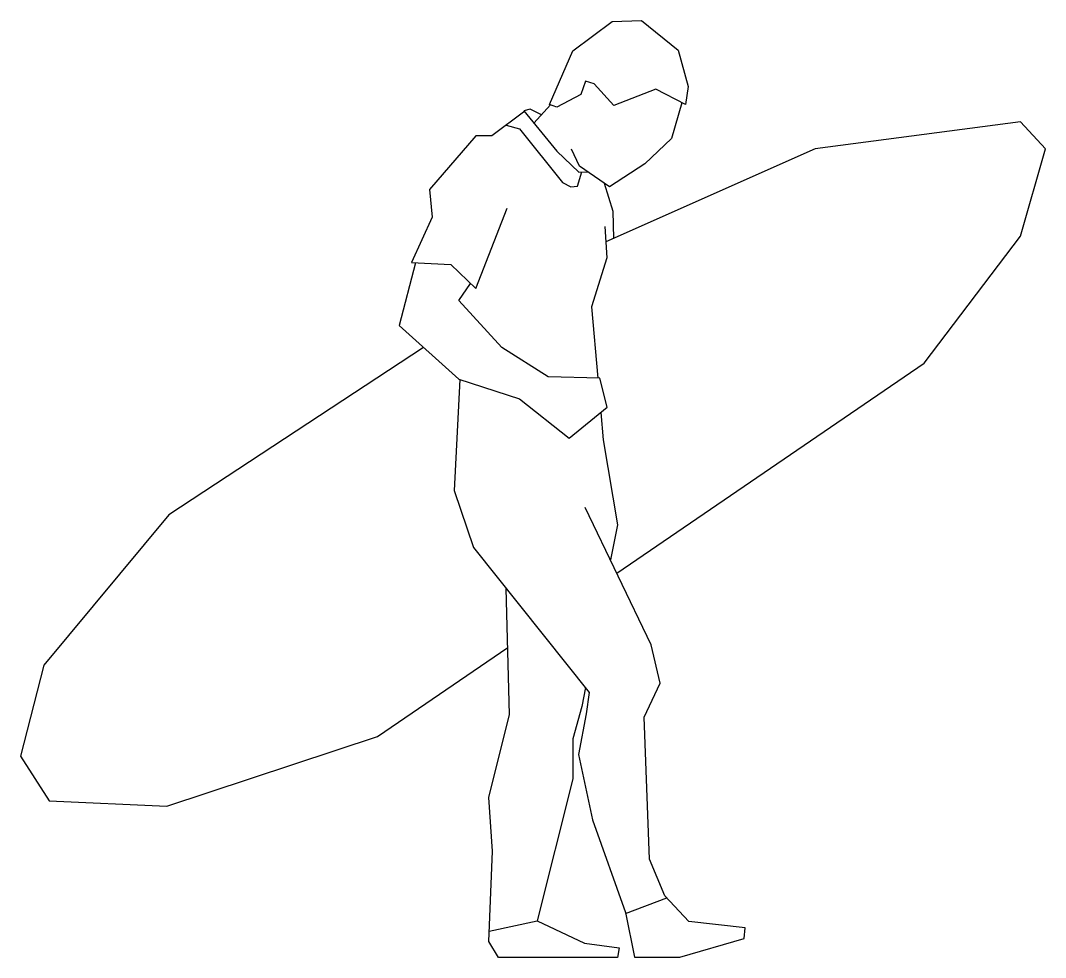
# Model space of a CAD drawing. Header units: metres. Extents: x 21.13 to 22.95, y 19.56 to 21.22.
import ezdxf

# ---------------------------------------------------------------- set-up
doc = ezdxf.new("R2010")
doc.units = ezdxf.units.M
doc.header["$MEASUREMENT"] = 0

# ---------------------------------------------------------------- blocks, each defined once
blk = doc.blocks.new('uomo con windsurf')
at = {"color": 7, "linetype": 'Continuous'}
for p, q in [((1216.109291, 1709.656265), (1185.156537, 1675.375267)), ((1356.343239, 200.934113), (1433.30318, 230.085606)), ((1101.839671, 168.408926), (1191.112671, 187.619571))]:
    blk.add_line(p, q, dxfattribs=at)
at = {"color": 7, "linetype": 'Continuous', "flags": 128}
blk.add_lwpolyline([(1272.885961, 1728.559222), (1227.901768, 1705.234085), (1214.573119, 1710.232329), (1257.89123, 1810.197201), (1331.198803, 1865.177881), (1386.179483, 1866.843962), (1454.488812, 1811.863282), (1472.815705, 1743.553953), (1467.817462, 1710.232329), (1412.836782, 1738.555709), (1334.530965, 1708.566248), (1297.877179, 1748.552197), (1281.216367, 1753.55044), (1272.885961, 1728.559222)], close=True, dxfattribs=at)
for points in [[(1461.416657, 1713.529713), (1441.993189, 1646.712982), (1392.010752, 1599.229667), (1326.200543, 1556.744596), (1270.386822, 1595.064464), (1255.392091, 1626.720007)], [(1168.131087, 1697.840844), (1106.902636, 1651.81533), (1076.913174, 1651.81533), (990.27695, 1551.850456), (995.275194, 1500.201938), (956.955326, 1415.231795), (1030.2629, 1411.899633), (1076.913174, 1366.91544), (1135.226017, 1516.86275)], [(1199.458543, 1691.215119), (1177.919314, 1701.693663), (1166.256745, 1698.3615), (1227.90175, 1623.387845), (1268.720741, 1584.234936), (1285.588897, 1584.627219)], [(1133.256852, 1671.625832), (1158.551151, 1664.727387), (1238.52305, 1564.762513), (1254.350822, 1556.432107), (1266.846431, 1558.098188), (1274.657864, 1584.373008)], [(1339.891703, 836.165448), (1913.286018, 1227.797513), (2093.222791, 1464.381048), (2139.873065, 1627.657008), (2093.222791, 1677.639445), (1710.024108, 1627.657008), (1319.317838, 1453.729701)], [(1316.01194, 1563.739756), (1332.656683, 1511.031405), (1333.852714, 1460.200065)], [(1317.661935, 1482.708008), (1320.994097, 1424.395164), (1292.670716, 1332.760697), (1304.290246, 1199.583014)], [(964.535347, 1414.887249), (933.630191, 1297.772973), (1045.257633, 1197.808099), (1158.551157, 1161.154312), (1251.018665, 1087.846738), (1321.827117, 1145.32654), (1308.498468, 1199.47418), (1211.865756, 1201.973302), (1125.229532, 1256.953983), (1045.257633, 1344.423247), (1066.904948, 1376.566229)], [(979.230982, 1256.936444), (503.781297, 944.563704), (270.529925, 664.662057), (227.211813, 494.721772), (280.526413, 411.41771), (500.449135, 401.421223), (893.644305, 531.375559), (1136.331559, 697.13254)], [(1046.707456, 1197.339039), (1036.094226, 990.381044), (1072.748013, 883.751846), (1288.505524, 613.430148), (1282.67424, 573.444198), (1268.512549, 497.637502), (1294.336825, 376.013603), (1355.98183, 202.741155), (1372.642643, 119.437094), (1457.612785, 119.437094), (1577.570634, 154.4248), (1579.236715, 174.417774), (1474.273598, 186.080343), (1429.289404, 234.396699), (1400.966023, 302.706029), (1390.969536, 567.612944), (1420.958998, 630.924031), (1404.298186, 702.565524), (1281.008188, 958.308945)], [(1309.870837, 1135.620854), (1314.329772, 1084.514594), (1340.987071, 926.236863), (1328.093213, 860.639339)], [(1281.280937, 622.481804), (1274.343844, 587.189332), (1257.683031, 527.210407), (1257.683031, 452.236752), (1191.039782, 187.329836), (1279.342087, 145.677806), (1344.319255, 137.3474), (1340.987093, 119.020506), (1119.398289, 119.020506), (1101.071396, 149.009968), (1107.735721, 317.284172), (1101.071396, 417.249046), (1139.391264, 572.194601), (1133.629321, 807.473905)]]:
    blk.add_lwpolyline(points, dxfattribs=at)

msp = doc.modelspace()

# ---------------------------------------------------------------- block references
at = {"xscale": 0.0009502223110757768, "yscale": 0.0009502223110757768, "zscale": 0.0009502223111898389}
msp.add_blockref('uomo con windsurf', (20.914, 19.4471), dxfattribs=at)

doc.saveas('drawing.dxf')
